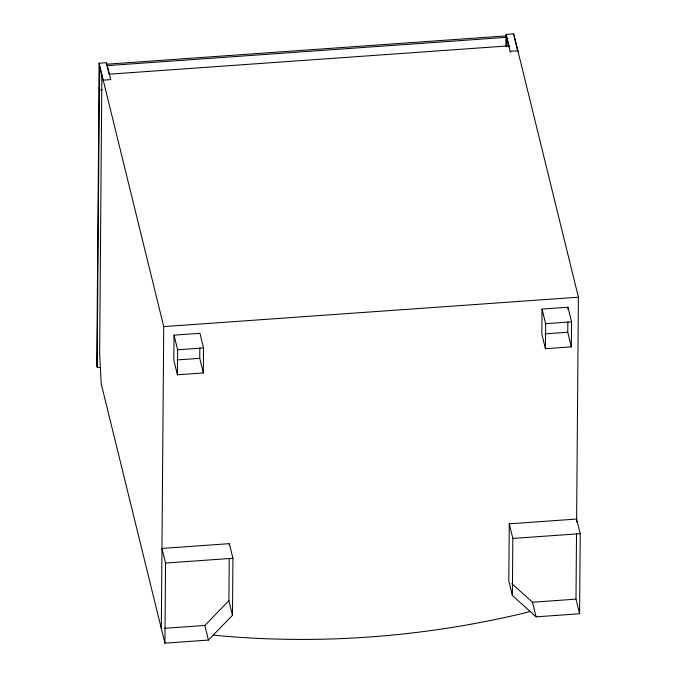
<?xml version="1.0" encoding="UTF-8"?>
<svg xmlns="http://www.w3.org/2000/svg" width="677" height="677" viewBox="0 0 677 677"><rect width="100%" height="100%" fill="white"/><g stroke="black" fill="none" stroke-linecap="round" stroke-linejoin="round"><path stroke-width="1.02" d="M99.494 89.973L99.68 66.752L103.192 81.079L103.2 80.148L110.715 79.615L106.568 62.707L99.054 63.24L98.859 87.392L99.494 89.973L102.312 89.779M98.994 87.968L96.777 365.758L97.133 367.196L100.281 367.56M97.133 367.196L99.35 89.406M101.855 75.629L99.637 353.419L101.211 383.817L164.917 643.15L208.414 640.07L232.482 615.308L232.939 558.28L229.351 543.665L161.964 548.438L165.552 563.052L164.917 643.15M161.321 628.535L163.732 326.593L99.054 63.24M174.031 335.149L173.828 360.181L177.416 374.787L203.337 372.951L203.532 347.927L199.943 333.312L174.031 335.149L177.619 349.764L177.416 374.787M203.337 372.951L199.74 358.336L199.825 347.91M232.482 615.308L228.894 600.694L229.232 558.449M229.334 545.772L229.351 543.665M506.108 45.934L506.201 34.383L513.716 33.85L578.403 297.203L576.609 522.077M506.252 46.442L506.337 35.881L506.608 46.823M506.76 46.341L506.828 37.887L508.833 46.078M509.011 46.772L509.019 45.85L109.378 74.174M510.348 52.222L506.201 34.383M509.248 523.82L508.791 580.858L512.379 595.472L536.082 616.84L579.58 613.76L580.223 533.662L576.626 519.047L509.248 523.82L512.836 538.435L512.379 595.472M513.699 35.949L513.716 33.85M542.04 309.059L541.845 334.091L545.434 348.706L571.346 346.869L571.549 321.837L567.961 307.223L542.04 309.059L545.637 323.674L545.434 348.706M571.346 346.869L567.758 332.255L567.842 321.829M567.944 309.313L567.961 307.223M579.58 613.76L575.992 599.145L576.516 533.688M164.435 628.315L204.826 625.455L228.894 600.694M530.066 611.509L524.954 612.88A797.066 655.302 -13.8 0 1 213.247 635.144M106.534 64.222L506.498 35.873M106.89 65.652L506.853 37.303M510.356 51.291L517.871 50.758L517.863 51.689L514.342 37.362M163.732 326.593L578.403 297.203M177.619 349.764L203.532 347.927M545.637 323.674L571.549 321.837M176.934 359.952L199.74 358.336M544.951 333.871L567.758 332.255M165.552 563.052L232.939 558.28M512.836 538.435L580.223 533.662M511.846 583.616L532.486 602.225L575.992 599.145M532.486 602.225L536.082 616.84M106.704 64.213L107.051 65.644M107.194 66.219L109.2 74.402M204.826 625.455L208.414 640.07"/></g></svg>
